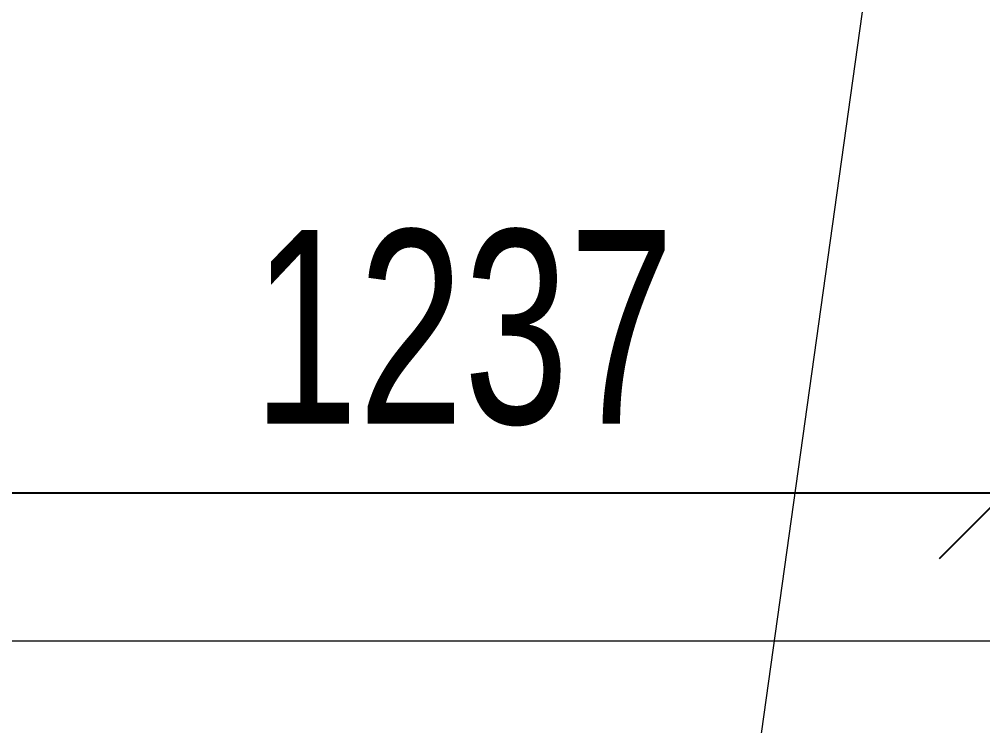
# Model space of a CAD drawing. Header units: millimetres. Extents: x 10569 to 232243, y -25347 to 80743.
# Drawn here: x 221640 to 222740, y 28910 to 29718 of the extents above; entities that cross this region are included whole.
import ezdxf

# ---------------------------------------------------------------- set-up
doc = ezdxf.new("R2010")
doc.units = ezdxf.units.MM
for name, color, linetype, lineweight in [('A-ANNO-DIMS', 211, 'Continuous', 5), ('A-WALL', 113, 'Continuous', 20), ('G-ANNO-TEXT', 231, 'Continuous', 5)]:
    doc.layers.add(name, color=color, linetype=linetype, lineweight=lineweight)
doc.styles.add('Arial_7', font='arial.ttf', dxfattribs={"width": 0.7, "height": 221.29491})
doc.dimstyles.new('Linear_-_1_5mm_Arial_6', dxfattribs={"dimscale": 304.8, "dimtxt": 225, "dimasz": 0.492126, "dimexe": 0.492126, "dimexo": 0.0625, "dimgap": 0.246063, "dimtad": 1, "dimdec": 0, "dimzin": 0, "dimdsep": 46, "dimtxsty": 'Arial_7', "dimblk1": 'OBLIQUE', "dimblk2": 'OBLIQUE', "dimsah": 1, "dimcen": 0.09, "dimadec": 0, "dimazin": 0, "dimtfac": 1, "dimtdec": 4, "dimtix": 1, "dimtmove": 0, "dimatfit": 3, "dimfxl": 0.492126, "dimfxlon": 1, "dimtvp": 1, "dimtolj": 1, "dimtzin": 0, "dimarcsym": 2})

# ---------------------------------------------------------------- blocks, each defined once
blk = doc.blocks.new('_Oblique')
at = {"color": 0, "linetype": 'ByBlock', "lineweight": -2}
blk.add_line((-0.5, -0.5), (0.5, 0.5), dxfattribs=at)
blk = doc.blocks.new('DIMBLOCK300-PART PLAN of TENDER DRAFT G_F')
at = {"layer": 'A-ANNO-DIMS', "color": 0, "lineweight": -2, "transparency": 16777216}
for p, q in [((221529, 29045.7), (221529, 29326.7)), ((222765.8, 29045.7), (222765.8, 29326.7)), ((221529, 29176.7), (222765.8, 29176.7))]:
    blk.add_line(p, q, dxfattribs=at)
at = {"layer": 'Defpoints', "color": 0, "transparency": 16777216}
for p in [(222765.8, 29176.7), (221529, 29026.7), (222765.8, 29026.7)]:
    blk.add_point(p, dxfattribs=at)
at = {"layer": 'A-ANNO-DIMS', "color": 0, "lineweight": -2, "transparency": 16777216, "xscale": 150, "yscale": 150, "zscale": 150, "rotation": 180}
blk.add_blockref('_Oblique', (221529, 29176.7), dxfattribs=at)
at = {"layer": 'A-ANNO-DIMS', "color": 0, "lineweight": -2, "transparency": 16777216, "xscale": 150, "yscale": 150, "zscale": 150}
blk.add_blockref('_Oblique', (222765.8, 29176.7), dxfattribs=at)
at = {"layer": 'A-ANNO-DIMS', "color": 0, "transparency": 16777216, "insert": (222147.4, 29364.7), "char_height": 221.29, "width": 564.923, "attachment_point": 5, "style": 'Arial_7'}
blk.add_mtext('\\A1;1237', dxfattribs=at)
blk = doc.blocks.new('DIMBLOCK301-PART PLAN of TENDER DRAFT G_F')
at = {"layer": 'A-ANNO-DIMS', "color": 0, "lineweight": -2, "transparency": 16777216}
for p, q in [((222765.8, 29045.7), (222765.8, 29326.7)), ((223365.8, 29045.7), (223365.8, 29326.7)), ((222765.8, 29176.7), (223365.8, 29176.7))]:
    blk.add_line(p, q, dxfattribs=at)
at = {"layer": 'Defpoints', "color": 0, "transparency": 16777216}
for p in [(223365.8, 29176.7), (222765.8, 29026.7), (223365.8, 29026.7)]:
    blk.add_point(p, dxfattribs=at)
at = {"layer": 'A-ANNO-DIMS', "color": 0, "lineweight": -2, "transparency": 16777216, "xscale": 150, "yscale": 150, "zscale": 150, "rotation": 180}
blk.add_blockref('_Oblique', (222765.8, 29176.7), dxfattribs=at)
at = {"layer": 'A-ANNO-DIMS', "color": 0, "lineweight": -2, "transparency": 16777216, "xscale": 150, "yscale": 150, "zscale": 150}
blk.add_blockref('_Oblique', (223365.8, 29176.7), dxfattribs=at)
at = {"layer": 'A-ANNO-DIMS', "color": 0, "transparency": 16777216, "insert": (223065.8, 29364.7), "char_height": 221.29, "width": 423.692, "attachment_point": 5, "style": 'Arial_7'}
blk.add_mtext('\\A1;600', dxfattribs=at)

msp = doc.modelspace()

# ---------------------------------------------------------------- linework, layer by layer
at = {"layer": 'A-WALL', "lineweight": 15}
msp.add_line((219460.03229, 29007.48546), (226435.03229, 29007.48546), dxfattribs=at)
at = {"layer": 'G-ANNO-TEXT', "color": 60}
msp.add_line((222443.03004, 28582.49184), (222708.68004, 30483.40812), dxfattribs=at)

# ---------------------------------------------------------------- dimensions: what is measured, and where the dimension line sits
at = {"layer": 'A-ANNO-DIMS'}
for base, p1, p2, override, picture, middle in [((222765.81476, 29176.67363), (221529.03231, 29026.67363), (222765.81476, 29026.67363), {"dimpost": '<>', "dimfxl": 1236.782457}, 'DIMBLOCK300-PART PLAN of TENDER DRAFT G_F', (222147.42354, 29364.73631)), ((223365.81476, 29176.67363), (222765.81476, 29026.67363), (223365.81476, 29026.67363), {"dimpost": '<>', "dimfxl": 600}, 'DIMBLOCK301-PART PLAN of TENDER DRAFT G_F', (223065.81476, 29364.66084))]:
    dim = msp.add_linear_dim(base=base, p1=p1, p2=p2, dimstyle='Linear_-_1_5mm_Arial_6', override=override, dxfattribs=at)
    dim.commit()
    dim.dimension.update_dxf_attribs({"geometry": picture, "text_midpoint": middle})

doc.saveas('drawing.dxf')
